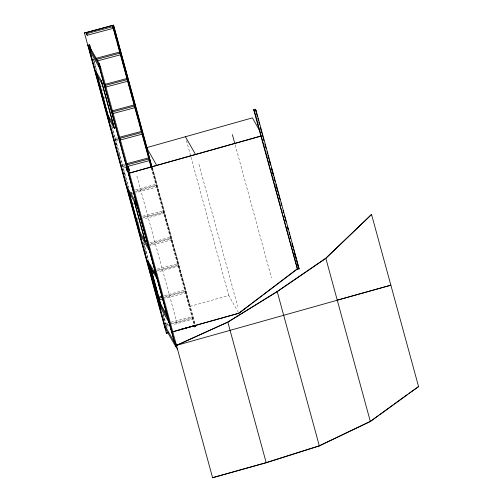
<?xml version="1.0" encoding="UTF-8"?>
<svg xmlns="http://www.w3.org/2000/svg" width="503" height="503" viewBox="0 0 503 503"><rect width="100%" height="100%" fill="white"/><g stroke="black" fill="none" stroke-linecap="round" stroke-linejoin="round"><path stroke-width="0.38" stroke-dasharray="2.52 1.89" d="M238.447 312.495L228.746 295.494L189.92 306.428L152.157 168.077M115.005 138.438L117.281 137.835M117.815 138.859L115.583 139.457L115.005 138.444M117.733 139.488L115.451 140.092L116.03 141.11L118.268 140.513M124.505 164.292L122.223 164.902L122.801 165.915L125.04 165.317M124.958 165.946L122.675 166.556L123.254 167.568L125.492 166.971M135.527 189.744L156.031 184.293L156.1 185.444L135.244 190.989M129.9 193.014L132.176 192.41M135.219 191.599L156.483 185.947L156.552 187.097L135.691 192.643M130.478 194.026L132.71 193.435M142.745 216.202L163.255 210.751L163.324 211.901L142.462 217.447M142.437 218.063L163.708 212.404L163.771 213.555L143.663 218.906M149.969 242.666L170.479 237.215L170.542 238.359L149.687 243.911M149.661 244.521L170.926 238.868L170.995 240.019L150.139 245.565M157.194 269.124L177.697 263.673L177.766 264.823L156.911 270.369M156.886 270.979L178.15 265.326L178.219 266.477L158.105 271.821M164.418 295.588L184.922 290.13L184.991 291.281L164.135 296.827M164.11 297.443L185.374 291.784L185.444 292.935L164.582 298.48M167.839 323.058L165.562 323.662L166.141 324.674L168.379 324.083M170.882 322.247L192.146 316.594L192.215 317.745L171.353 323.291M168.291 324.712L166.015 325.315L166.594 326.328L168.826 325.737M171.328 323.901L192.599 318.248L192.662 319.399L172.554 324.743M93.91 60.071L93.338 59.065L96.444 70.451M93.784 60.718L94.363 61.724M131.245 192.479L132.39 194.485M143.896 244.282L144.474 245.294M144.348 245.936L144.927 246.948M165.933 325.724L167.486 328.453M235.184 144.864L271.494 277.901M198.943 164.431L237.686 306.352M186.443 140.513L190.775 156.389M190.983 157.143L228.746 295.494M152.422 167.65L195.265 324.705M152.302 168.235L194.919 324.341M151.604 168.065L194.215 324.171M151.258 167.7L194.076 324.567M136.898 176.088L177.113 323.41M93.923 60.115L96.815 70.703M100.531 84.322L102.599 91.886M103.838 96.425L104.662 99.456M112.094 126.687L128.617 187.204M132.673 202.074L133.49 205.067M137.08 218.22L140.387 230.324M143.688 242.427L148.442 259.831M163.305 314.293L166.82 327.157M111.521 125.675L128.454 187.707M143.525 242.93L148.071 259.573M162.941 314.042L166.242 326.145M115.759 142.305L116.583 145.329M118.853 153.654L119.683 156.678M123.813 171.806L124.637 174.83M145.285 250.481L146.115 253.506M163.456 317.047L164.286 320.078"/><path stroke-width="0.75" d="M371.547 214.479L325.774 258.24L277.153 291.52L227.771 322.052L176.434 345.41L227.846 322.19L277.228 291.658L325.856 258.372L371.547 214.479L418.571 386.606L370.384 421.501L319.336 445.922L266.219 462.76L212.549 477.712L266.144 462.622L319.26 445.784L370.309 421.363L378.552 415.396M173.346 331.622L238.831 313.174L251.286 303.73M252.531 302.787L261.868 295.707M263.113 294.764L297.355 268.797M171.844 332.043L238.912 313.312L297.436 268.935M379.815 414.478L393.132 404.833M394.402 403.915L407.713 394.277M408.983 393.359L418.571 386.606M91.445 51.036L89.421 44.729L87.748 45.201L100.751 67.993L212.631 477.85M89.999 45.742L88.327 46.213L165.368 328.453L175.905 346.925L98.858 64.686L99.701 64.447L100.751 68.307L99.915 68.546L89.955 51.08M99.28 63.711L98.443 63.95L174.434 342.336M253.669 109.698L255.342 109.226L256.128 110.603L299.184 268.872L297.512 269.344L253.669 109.698L254.455 111.075L297.512 269.344M254.455 111.075L256.128 110.603M151.95 167.323L146.587 147.668L252.405 117.865L259.774 130.786M129.258 173.07L260.988 135.973M129.334 173.208L261.063 136.112M293.752 255.04L295.424 254.568M176.434 345.41L390.888 285.176L337.211 300.134M113.527 25.15L84.435 33.047L113.527 25.15L147.046 147.945M113.213 28.331L87.138 35.267L86.114 32.601L86.692 33.613L112.76 26.678L112.691 25.534L113.144 27.187M113.829 27.281L112.986 27.508L112.917 26.357L113.76 26.131L152.095 167.474M95.614 58.455L119.915 51.991M96.148 59.48L119.984 53.142M97.343 60.932L120.437 54.796M105.114 84.309L127.14 78.449L127.209 79.6L105.605 85.347M105.309 87.195L127.661 81.253M111.578 110.968L134.364 104.913L134.433 106.064L112.081 112.006M113.282 113.458L134.879 107.717M119.557 137.231L141.588 131.371M119.305 138.463L141.651 132.522M119.758 140.117L142.104 134.175M126.781 163.689L148.806 157.829L148.875 158.979L127.272 164.726M127.724 166.38L149.328 160.633M151.12 270.74L152.635 270.337M151.699 271.752L153.182 271.356M152.145 273.412L154.383 272.815M158.338 297.204L162.136 296.192M158.917 298.216L161.897 297.424M159.369 299.87L162.35 299.078M167.857 332.646L166.374 333.2L168.612 332.609M182.029 328.88L184.268 328.283M185.758 327.887L187.996 327.29M189.493 326.893L193.969 325.705M179.055 329.83L194.724 325.661M194.284 325.322L194.699 326.837L195.535 326.617L195.46 325.309M325.856 258.372L370.309 421.363M298.6 267.848L299.184 268.872M277.228 291.658L319.336 445.922M185.412 136.734L195.573 154.553M99.701 64.447L89.163 45.974L89.578 47.489M146.587 147.668L156.672 165.349M97.28 75.708L102.31 84.529M227.846 322.19L266.219 462.76M108.114 115.394L113.144 124.216M129.007 169.618L129.478 170.448L128.108 166.311L128.831 168.958M128.504 173.284L171.919 332.181M126.97 186.688L136.929 204.149M128.026 190.549L137.985 208.009M138.859 230.242L148.819 247.702M139.916 234.096L149.875 251.557M156.496 275.814L147.58 260.189L160.526 307.597L169.436 323.222M149.001 264.691L157.546 279.674M167.637 316.356L160.677 304.145L159.835 304.384L168.379 319.361M175.27 342.097L176.39 345.404M164.318 324.598L174.855 343.065M164.569 326.617L165.141 327.629M175.679 346.102L177.565 349.409M255.342 109.226L255.964 111.496M256.373 113.005L257.404 116.784M257.819 118.299L258.441 120.569M258.85 122.078L259.473 124.348M260.296 127.372L261.95 133.421M262.359 134.93L262.981 137.2M264.836 144.003L265.458 146.272M266.898 151.56L267.521 153.83M268.344 156.854L268.96 159.124M269.375 160.633L269.998 162.903M271.438 168.197L272.06 170.46M272.884 173.485L273.506 175.754M273.915 177.27L274.537 179.533M275.977 184.827L277.015 188.606M277.423 190.121L278.046 192.385M278.455 193.9L279.077 196.17M280.932 202.973L281.554 205.237M282.994 210.531L283.617 212.8M284.44 215.825L285.063 218.095M285.471 219.604L286.094 221.873M287.534 227.161L288.156 229.431M288.98 232.455L289.602 234.725M290.011 236.234L290.633 238.504M292.08 243.798L293.111 247.577M293.519 249.086L294.142 251.355M294.551 252.871L295.173 255.134M295.588 256.649L296.204 258.913M297.028 261.937L298.681 267.986M263.314 138.57L263.93 140.84M265.377 146.134L265.993 148.404M267.854 155.207L268.47 157.47M269.916 162.765L270.539 165.034M271.362 168.059L271.978 170.328M272.393 171.837L273.01 174.107M274.456 179.395L275.078 181.665M275.902 184.689L276.518 186.959M276.933 188.468L277.555 190.738M279.41 197.541L280.026 199.81M287.458 227.023L288.074 229.293M291.998 243.659L292.62 245.923M295.506 256.511L296.122 258.781M296.537 260.29L297.16 262.56M297.569 264.069L298.398 267.093M232.392 134.641L234.769 143.355M195.126 325.101L195.535 326.617M113.54 28.633L116.847 40.756M117.262 42.271L119.953 52.123M120.575 54.393L121.399 57.43M121.814 58.945L126.989 77.89M127.812 80.92L134.433 105.171M135.263 108.202L138.985 121.839M139.4 123.354L141.67 131.692M142.292 133.968L148.913 158.212M149.536 160.488L151.189 166.55M112.76 26.678L151.051 166.946M134.578 202.036L145.411 241.729M101.254 80.669L114.2 128.076M134.213 201.395L145.046 241.082M150.02 265.112L161.111 305.749M86.692 33.613L87.138 35.267M150.711 268.149L160.954 305.862M89.421 44.729L90.659 49.269M153.233 278.486L153.849 280.756M154.679 283.78L155.295 286.05M155.71 287.565L156.332 289.835M157.779 295.129L158.395 297.399M159.218 300.423L159.841 302.693M90.087 48.275L89.741 46.986L88.899 47.225L165.946 329.465M147.951 260.837L160.891 308.245M96.224 71.847L109.164 119.255M129.177 192.574L140.016 232.26M128.812 191.926L139.645 231.619M84.429 32.89L166.374 333.2M194.63 325.686L194.699 326.837M101.625 81.31L95.859 71.206L108.799 118.614L114.565 128.718L101.625 81.31M126.347 167.769L125.876 166.939L127.246 171.077L126.347 167.769"/></g></svg>
